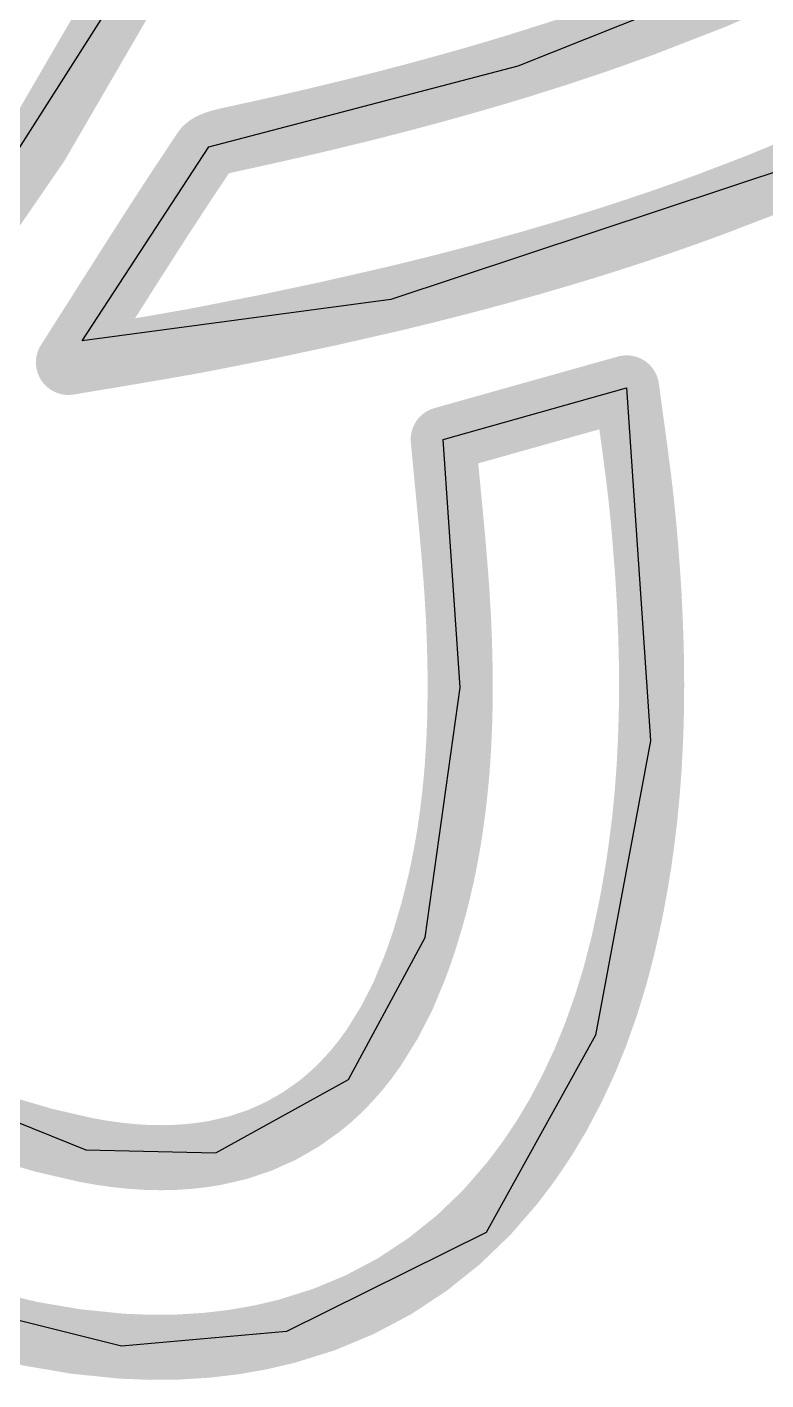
# Model space of a CAD drawing. Header units: millimetres. Extents: x 34 to 162, y 52 to 98.
# Drawn here: x 43.39 to 44.524, y 62.461 to 64.54 of the extents above; entities that cross this region are included whole.
import ezdxf

# ---------------------------------------------------------------- set-up
doc = ezdxf.new("R2010")
doc.units = ezdxf.units.MM
doc.layers.add('TopOverlay', color=2, linetype='Continuous')

msp = doc.modelspace()

# ---------------------------------------------------------------- linework, layer by layer
at = {"layer": 'TopOverlay'}
for p, q in [((43.6497, 64.7835), (43.0276, 63.8048)), ((44.1439, 64.4804), (44.6639, 64.6886)), ((43.6686, 64.356), (44.1439, 64.4804)), ((43.4741, 64.0578), (43.6686, 64.356)), ((44.6536, 64.356), (43.9483, 64.1216)), ((43.9483, 64.1216), (43.4741, 64.0578)), ((44.0287, 63.9064), (44.3103, 63.9856)), ((44.3103, 63.9856), (44.347, 63.4432)), ((44.0547, 63.5249), (44.0287, 63.9064)), ((44.001, 63.1408), (44.0547, 63.5249)), ((44.347, 63.4432), (44.2624, 62.9907)), ((43.8829, 62.9223), (44.001, 63.1408)), ((43.0624, 62.9831), (43.48, 62.8141)), ((44.2624, 62.9907), (44.0944, 62.6872)), ((43.6795, 62.8098), (43.8829, 62.9223)), ((43.48, 62.8141), (43.6795, 62.8098)), ((44.0944, 62.6872), (43.7878, 62.5353)), ((43.5346, 62.5125), (43.1451, 62.6101)), ((43.7878, 62.5353), (43.5346, 62.5125))]:
    msp.add_line(p, q, dxfattribs=at)
at = {"layer": 'TopOverlay', "const_width": 0.1}
for points in [[(43.6497, 64.7835, -0.075748), (42.4889, 63.2222)], [(44.6639, 64.6886, -0.030791), (44.33, 64.5429)], [(44.33, 64.5429, -0.013489), (44.1439, 64.4804)], [(44.1439, 64.4804, -0.006026), (44.0445, 64.4513)], [(44.0445, 64.4513, -0.005508), (43.9404, 64.4233)], [(43.9404, 64.4233, -0.004981), (43.8311, 64.3964)], [(43.8311, 64.3964, -0.004461), (43.7162, 64.3704)], [(43.6686, 64.356, -0.028994), (43.6726, 64.3583)], [(43.6726, 64.3583, -0.020498), (43.6771, 64.3603)], [(43.6771, 64.3603, -0.014745), (43.6822, 64.3622)], [(43.6822, 64.3622, -0.010682), (43.6875, 64.3638)], [(43.6875, 64.3638, -0.007639), (43.693, 64.3652)], [(43.693, 64.3652, -0.005185), (43.6986, 64.3666)], [(43.6628, 64.3507, -0.059717), (43.6653, 64.3535)], [(43.6653, 64.3535, -0.041718), (43.6686, 64.356)], [(44.6536, 64.356, -0.018459), (44.4395, 64.2678)], [(44.4395, 64.2678, -0.008528), (44.3254, 64.2277)], [(44.3254, 64.2277, -0.007945), (44.2058, 64.1901)], [(44.2058, 64.1901, -0.007308), (44.0803, 64.1548)], [(44.0803, 64.1548, -0.006646), (43.9483, 64.1216)], [(43.9483, 64.1216, -0.011306), (43.6626, 64.0608)], [(44.3367, 63.7735, -0.006143), (44.3428, 63.6963)], [(44.341, 63.7216, -0.006536), (44.3457, 63.6469)], [(44.3428, 63.6963, -0.006714), (44.3468, 63.6227)], [(44.3429, 63.6963, -0.006776), (44.3468, 63.6227)], [(44.052, 63.6322, -0.00461), (44.0537, 63.5879)], [(44.052, 63.6322, -0.00461), (44.0537, 63.5879)], [(44.3457, 63.6469, -0.01192), (44.3487, 63.5292)], [(44.3468, 63.6227, -0.009986), (44.3487, 63.5292)], [(44.3468, 63.6227, -0.009616), (44.3487, 63.5292)], [(44.0537, 63.5879, -0.005104), (44.0546, 63.5456)], [(44.0537, 63.5879, -0.007777), (44.0547, 63.5249)], [(44.0537, 63.5879, -0.005104), (44.0546, 63.5456)], [(44.0547, 63.5249, -0.019772), (44.05, 63.3994)], [(44.0547, 63.5249, -0.019772), (44.05, 63.3994)], [(44.0547, 63.5249, -0.012831), (44.0526, 63.4402)], [(44.3487, 63.5292, -0.015878), (44.3448, 63.4015)], [(44.3487, 63.5292, -0.010369), (44.347, 63.4432)], [(44.3487, 63.5292, -0.010369), (44.347, 63.4432)], [(44.347, 63.4432, -0.017098), (44.3378, 63.3201)], [(44.347, 63.4432, -0.017098), (44.3378, 63.3201)], [(44.0526, 63.4402, -0.01423), (44.0462, 63.3597)], [(44.3448, 63.4015, -0.017643), (44.3329, 63.2805)], [(44.05, 63.3994, -0.014918), (44.0414, 63.3209)], [(44.05, 63.3994, -0.014918), (44.0414, 63.3209)], [(44.0462, 63.3597, -0.015586), (44.0356, 63.2831)], [(44.0414, 63.3209, -0.016223), (44.0286, 63.2462)], [(44.0414, 63.3209, -0.016223), (44.0286, 63.2462)], [(44.3378, 63.3201, -0.031494), (44.3045, 63.1277)], [(44.3378, 63.3201, -0.031494), (44.3045, 63.1277)], [(44.0356, 63.2831, -0.034708), (44.0011, 63.1408)], [(44.3329, 63.2805, -0.0254), (44.3045, 63.1277)], [(44.0286, 63.2462, -0.026405), (44.001, 63.1408)], [(44.0286, 63.2462, -0.026405), (44.001, 63.1408)], [(44.0011, 63.1408, -0.012793), (43.9844, 63.0931)], [(44.3045, 63.1277, -0.03248), (44.2624, 62.9907)], [(43.9844, 63.0931, -0.06027), (43.9218, 62.9711)], [(44.2624, 62.9907, -0.036499), (44.2056, 62.869)], [(43.9218, 62.9711, -0.035953), (43.8829, 62.9223)], [(43.8829, 62.9223, -0.039091), (43.8391, 62.8817)], [(43.8391, 62.8817, -0.122445), (43.6795, 62.8098)], [(43.48, 62.8141, -0.044676), (43.2903, 62.8698)], [(44.2057, 62.869, -0.040594), (44.1349, 62.7635)], [(43.5507, 62.8041, -0.027849), (43.48, 62.8141)], [(43.6173, 62.8027, -0.031811), (43.5507, 62.8041)], [(43.6795, 62.8098, -0.035688), (43.6173, 62.8027)], [(44.1349, 62.7635, -0.091207), (43.954, 62.6047)], [(43.954, 62.6047, -0.069285), (43.7878, 62.5353)], [(43.5346, 62.5125, -0.050168), (43.326, 62.5481)], [(43.7878, 62.5353, -0.042513), (43.6653, 62.5139)], [(43.6653, 62.5139, -0.038547), (43.5346, 62.5125)]]:
    msp.add_lwpolyline(points, format="xyb", dxfattribs=at)
at = {"layer": 'TopOverlay', "const_width": 0.05}
for points in [[(44.305, 64.5429, 1), (44.355, 64.5429, 1)], [(44.305, 64.5429, 1), (44.355, 64.5429, 1)], [(44.1189, 64.4804, 1), (44.1688, 64.4804, 1)], [(44.1189, 64.4804, 1), (44.1688, 64.4804, 1)], [(44.0195, 64.4513, 1), (44.0695, 64.4513, 1)], [(44.0195, 64.4513, 1), (44.0695, 64.4513, 1)], [(43.9154, 64.4233, 1), (43.9654, 64.4233, 1)], [(43.9154, 64.4233, 1), (43.9654, 64.4233, 1)], [(43.8061, 64.3964, 1), (43.8561, 64.3964, 1)], [(43.8061, 64.3964, 1), (43.8561, 64.3964, 1)], [(43.6476, 64.3583, 1), (43.6976, 64.3583, 1)], [(43.6476, 64.3583, 1), (43.6976, 64.3583, 1)], [(43.6521, 64.3603, 1), (43.7021, 64.3603, 1)], [(43.6521, 64.3603, 1), (43.7021, 64.3603, 1)], [(43.6572, 64.3622, 1), (43.7072, 64.3622, 1)], [(43.6572, 64.3622, 1), (43.7072, 64.3622, 1)], [(43.6625, 64.3638, 1), (43.7125, 64.3638, 1)], [(43.6625, 64.3638, 1), (43.7125, 64.3638, 1)], [(43.668, 64.3652, 1), (43.718, 64.3652, 1)], [(43.668, 64.3652, 1), (43.718, 64.3652, 1)], [(43.6736, 64.3666, 1), (43.7236, 64.3666, 1)], [(43.6736, 64.3666, 1), (43.7236, 64.3666, 1)], [(43.6843, 64.3689, 1), (43.7343, 64.3689, 1)], [(43.6843, 64.3689, 1), (43.7343, 64.3689, 1)], [(43.6843, 64.3689, 1), (43.7343, 64.3689, 1)], [(43.6912, 64.3704, 1), (43.7412, 64.3704, 1)], [(43.6912, 64.3704, 1), (43.7412, 64.3704, 1)], [(43.6912, 64.3704, 1), (43.7412, 64.3704, 1)], [(43.6378, 64.3507, 1), (43.6878, 64.3507, 1)], [(43.6378, 64.3507, 1), (43.6878, 64.3507, 1)], [(43.6403, 64.3535, 1), (43.6903, 64.3535, 1)], [(43.6403, 64.3535, 1), (43.6903, 64.3535, 1)], [(43.6436, 64.356, 1), (43.6935, 64.356, 1)], [(43.6436, 64.356, 1), (43.6935, 64.356, 1)], [(43.6041, 64.3, 1), (43.6541, 64.3, 1)], [(43.6041, 64.3, 1), (43.6541, 64.3, 1)], [(43.5874, 64.2744, 1), (43.6374, 64.2744, 1)], [(43.5874, 64.2744, 1), (43.6374, 64.2744, 1)], [(44.4145, 64.2678, 1), (44.4645, 64.2678, 1)], [(44.4145, 64.2678, 1), (44.4645, 64.2678, 1)], [(43.5707, 64.2487, 1), (43.6207, 64.2487, 1)], [(43.5707, 64.2487, 1), (43.6207, 64.2487, 1)], [(43.5541, 64.2229, 1), (43.604, 64.2229, 1)], [(43.5541, 64.2229, 1), (43.604, 64.2229, 1)], [(44.3004, 64.2277, 1), (44.3504, 64.2277, 1)], [(44.3004, 64.2277, 1), (44.3504, 64.2277, 1)], [(43.5374, 64.1969, 1), (43.5874, 64.1969, 1)], [(43.5374, 64.1969, 1), (43.5874, 64.1969, 1)], [(43.5207, 64.1707, 1), (43.5707, 64.1707, 1)], [(43.5207, 64.1707, 1), (43.5707, 64.1707, 1)], [(44.1808, 64.1901, 1), (44.2308, 64.1901, 1)], [(44.1808, 64.1901, 1), (44.2308, 64.1901, 1)], [(44.0553, 64.1548, 1), (44.1053, 64.1548, 1)], [(44.0553, 64.1548, 1), (44.1053, 64.1548, 1)], [(43.5039, 64.1442, 1), (43.5539, 64.1442, 1)], [(43.5039, 64.1442, 1), (43.5539, 64.1442, 1)], [(43.4869, 64.1175, 1), (43.5369, 64.1175, 1)], [(43.4869, 64.1175, 1), (43.5369, 64.1175, 1)], [(43.9233, 64.1216, 1), (43.9733, 64.1216, 1)], [(43.9233, 64.1216, 1), (43.9733, 64.1216, 1)], [(43.4699, 64.0905, 1), (43.5199, 64.0905, 1)], [(43.4699, 64.0905, 1), (43.5199, 64.0905, 1)], [(43.4574, 64.0709, 1), (43.5074, 64.0709, 1)], [(43.4574, 64.0709, 1), (43.5074, 64.0709, 1)], [(43.4616, 64.0775, 1), (43.5116, 64.0775, 1)], [(43.4616, 64.0775, 1), (43.5116, 64.0775, 1)], [(43.4407, 64.0446, 1), (43.4907, 64.0446, 1)], [(43.4407, 64.0446, 1), (43.4907, 64.0446, 1)], [(43.4449, 64.0512, 1), (43.4949, 64.0512, 1)], [(43.4449, 64.0512, 1), (43.4949, 64.0512, 1)], [(43.4491, 64.0578, 1), (43.4991, 64.0578, 1)], [(43.4491, 64.0578, 1), (43.4991, 64.0578, 1)], [(43.4532, 64.0644, 1), (43.5032, 64.0644, 1)], [(43.4532, 64.0644, 1), (43.5032, 64.0644, 1)], [(43.5477, 64.0448, 1), (43.5977, 64.0448, 1)], [(43.5477, 64.0448, 1), (43.5977, 64.0448, 1)], [(43.5629, 64.0474, 1), (43.6129, 64.0474, 1)], [(43.5629, 64.0474, 1), (43.6129, 64.0474, 1)], [(43.578, 64.05, 1), (43.628, 64.05, 1)], [(43.578, 64.05, 1), (43.628, 64.05, 1)], [(43.593, 64.0527, 1), (43.643, 64.0527, 1)], [(43.593, 64.0527, 1), (43.643, 64.0527, 1)], [(43.6079, 64.0553, 1), (43.6579, 64.0553, 1)], [(43.6079, 64.0553, 1), (43.6579, 64.0553, 1)], [(43.6228, 64.058, 1), (43.6728, 64.058, 1)], [(43.6228, 64.058, 1), (43.6728, 64.058, 1)], [(43.6376, 64.0608, 1), (43.6876, 64.0608, 1)], [(43.6376, 64.0608, 1), (43.6876, 64.0608, 1)], [(43.4281, 64.0247, 1), (43.4781, 64.0247, 1)], [(43.4281, 64.0247, 1), (43.4781, 64.0247, 1)], [(43.4323, 64.0314, 1), (43.4823, 64.0314, 1)], [(43.4323, 64.0314, 1), (43.4823, 64.0314, 1)], [(43.4365, 64.038, 1), (43.4865, 64.038, 1)], [(43.4365, 64.038, 1), (43.4865, 64.038, 1)], [(43.4629, 64.0306, 1), (43.5129, 64.0306, 1)], [(43.4629, 64.0306, 1), (43.5129, 64.0306, 1)], [(43.48, 64.0334, 1), (43.53, 64.0334, 1)], [(43.48, 64.0334, 1), (43.53, 64.0334, 1)], [(43.4856, 64.0343, 1), (43.5356, 64.0343, 1)], [(43.4856, 64.0343, 1), (43.5356, 64.0343, 1)], [(43.517, 64.0396, 1), (43.567, 64.0396, 1)], [(43.517, 64.0396, 1), (43.567, 64.0396, 1)], [(43.5324, 64.0422, 1), (43.5824, 64.0422, 1)], [(43.5324, 64.0422, 1), (43.5824, 64.0422, 1)], [(44.2853, 63.9856, 1), (44.3353, 63.9856, 1)], [(44.2853, 63.9856, 1), (44.3353, 63.9856, 1)], [(44.2853, 63.9856, 1), (44.3353, 63.9856, 1)], [(44.2861, 63.9796, 1), (44.3361, 63.9796, 1)], [(44.2861, 63.9796, 1), (44.3361, 63.9796, 1)], [(44.2869, 63.9736, 1), (44.3369, 63.9736, 1)], [(44.2869, 63.9736, 1), (44.3369, 63.9736, 1)], [(44.2877, 63.9676, 1), (44.3377, 63.9676, 1)], [(44.2877, 63.9676, 1), (44.3377, 63.9676, 1)], [(44.2885, 63.9616, 1), (44.3385, 63.9616, 1)], [(44.2885, 63.9616, 1), (44.3385, 63.9616, 1)], [(44.2893, 63.9557, 1), (44.3393, 63.9557, 1)], [(44.2893, 63.9557, 1), (44.3393, 63.9557, 1)], [(44.2901, 63.9497, 1), (44.3401, 63.9497, 1)], [(44.2901, 63.9497, 1), (44.3401, 63.9497, 1)], [(44.2909, 63.9438, 1), (44.3409, 63.9438, 1)], [(44.2909, 63.9438, 1), (44.3409, 63.9438, 1)], [(44.2917, 63.9378, 1), (44.3417, 63.9378, 1)], [(44.2917, 63.9378, 1), (44.3417, 63.9378, 1)], [(44.2933, 63.926, 1), (44.3433, 63.926, 1)], [(44.2933, 63.926, 1), (44.3433, 63.926, 1)], [(44.0037, 63.9064, 1), (44.0537, 63.9064, 1)], [(44.0037, 63.9064, 1), (44.0537, 63.9064, 1)], [(44.0037, 63.9064, 1), (44.0537, 63.9064, 1)], [(44.2955, 63.9103, 1), (44.3455, 63.9103, 1)], [(44.2955, 63.9103, 1), (44.3455, 63.9103, 1)], [(44.2975, 63.8949, 1), (44.3475, 63.8949, 1)], [(44.2975, 63.8949, 1), (44.3475, 63.8949, 1)], [(44.2996, 63.8795, 1), (44.3496, 63.8795, 1)], [(44.2996, 63.8795, 1), (44.3496, 63.8795, 1)], [(44.0069, 63.8723, 1), (44.0569, 63.8723, 1)], [(44.0069, 63.8723, 1), (44.0569, 63.8723, 1)], [(44.3015, 63.8643, 1), (44.3515, 63.8643, 1)], [(44.3015, 63.8643, 1), (44.3515, 63.8643, 1)], [(44.0085, 63.8554, 1), (44.0585, 63.8554, 1)], [(44.0085, 63.8554, 1), (44.0585, 63.8554, 1)], [(44.0101, 63.8387, 1), (44.0601, 63.8387, 1)], [(44.0101, 63.8387, 1), (44.0601, 63.8387, 1)], [(44.3035, 63.8491, 1), (44.3535, 63.8491, 1)], [(44.3035, 63.8491, 1), (44.3535, 63.8491, 1)], [(44.0117, 63.8222, 1), (44.0617, 63.8222, 1)], [(44.0117, 63.8222, 1), (44.0617, 63.8222, 1)], [(44.3053, 63.834, 1), (44.3553, 63.834, 1)], [(44.3053, 63.834, 1), (44.3553, 63.834, 1)], [(44.3071, 63.8189, 1), (44.3571, 63.8189, 1)], [(44.3071, 63.8189, 1), (44.3571, 63.8189, 1)], [(44.3087, 63.8038, 1), (44.3587, 63.8038, 1)], [(44.3087, 63.8038, 1), (44.3587, 63.8038, 1)], [(44.0154, 63.7832, 1), (44.0654, 63.7832, 1)], [(44.0154, 63.7832, 1), (44.0654, 63.7832, 1)], [(44.0172, 63.764, 1), (44.0672, 63.764, 1)], [(44.0172, 63.764, 1), (44.0672, 63.764, 1)], [(44.3117, 63.7735, 1), (44.3617, 63.7735, 1)], [(44.3117, 63.7735, 1), (44.3617, 63.7735, 1)], [(44.3117, 63.7735, 1), (44.3617, 63.7735, 1)], [(44.3117, 63.7735, 1), (44.3617, 63.7735, 1)], [(44.0189, 63.745, 1), (44.0689, 63.745, 1)], [(44.0189, 63.745, 1), (44.0689, 63.745, 1)], [(44.314, 63.7473, 1), (44.364, 63.7473, 1)], [(44.314, 63.7473, 1), (44.364, 63.7473, 1)], [(44.0205, 63.726, 1), (44.0705, 63.726, 1)], [(44.0205, 63.726, 1), (44.0705, 63.726, 1)], [(44.316, 63.7216, 1), (44.366, 63.7216, 1)], [(44.316, 63.7215, 1), (44.366, 63.7215, 1)], [(44.0221, 63.7072, 1), (44.072, 63.7072, 1)], [(44.0221, 63.7072, 1), (44.072, 63.7072, 1)], [(44.3178, 63.6963, 1), (44.3678, 63.6963, 1)], [(44.3178, 63.6963, 1), (44.3678, 63.6963, 1)], [(44.3179, 63.6963, 1), (44.3679, 63.6963, 1)], [(44.3179, 63.6963, 1), (44.3679, 63.6963, 1)], [(44.0235, 63.6884, 1), (44.0735, 63.6884, 1)], [(44.0235, 63.6884, 1), (44.0735, 63.6884, 1)], [(44.0248, 63.6697, 1), (44.0748, 63.6697, 1)], [(44.0248, 63.6697, 1), (44.0748, 63.6697, 1)], [(44.0259, 63.6509, 1), (44.0759, 63.6509, 1)], [(44.0259, 63.6509, 1), (44.0759, 63.6509, 1)], [(44.027, 63.6322, 1), (44.077, 63.6322, 1)], [(44.027, 63.6322, 1), (44.077, 63.6322, 1)], [(44.027, 63.6322, 1), (44.077, 63.6322, 1)], [(44.027, 63.6322, 1), (44.077, 63.6322, 1)], [(44.3207, 63.6469, 1), (44.3707, 63.6469, 1)], [(44.3207, 63.6469, 1), (44.3707, 63.6469, 1)], [(44.0275, 63.6209, 1), (44.0775, 63.6209, 1)], [(44.0275, 63.6209, 1), (44.0775, 63.6209, 1)], [(44.3218, 63.6227, 1), (44.3718, 63.6227, 1)], [(44.3218, 63.6227, 1), (44.3718, 63.6227, 1)], [(44.3218, 63.6227, 1), (44.3718, 63.6227, 1)], [(44.3218, 63.6227, 1), (44.3718, 63.6227, 1)], [(44.0287, 63.5879, 1), (44.0787, 63.5879, 1)], [(44.0287, 63.5879, 1), (44.0787, 63.5879, 1)], [(44.0287, 63.5879, 1), (44.0787, 63.5879, 1)], [(44.0287, 63.5879, 1), (44.0787, 63.5879, 1)], [(44.0287, 63.5879, 1), (44.0787, 63.5879, 1)], [(44.0287, 63.5879, 1), (44.0787, 63.5879, 1)], [(44.0296, 63.5456, 1), (44.0796, 63.5456, 1)], [(44.0296, 63.5456, 1), (44.0796, 63.5456, 1)], [(44.0296, 63.5456, 1), (44.0796, 63.5456, 1)], [(44.0296, 63.5456, 1), (44.0796, 63.5456, 1)], [(44.0297, 63.5249, 1), (44.0797, 63.5249, 1)], [(44.0297, 63.5249, 1), (44.0797, 63.5249, 1)], [(44.0297, 63.5249, 1), (44.0797, 63.5249, 1)], [(44.0297, 63.5249, 1), (44.0797, 63.5249, 1)], [(44.0297, 63.5249, 1), (44.0797, 63.5249, 1)], [(44.0297, 63.5249, 1), (44.0797, 63.5249, 1)], [(44.3237, 63.5292, 1), (44.3737, 63.5292, 1)], [(44.3237, 63.5292, 1), (44.3737, 63.5292, 1)], [(44.3237, 63.5292, 1), (44.3737, 63.5292, 1)], [(44.3237, 63.5292, 1), (44.3737, 63.5292, 1)], [(44.3237, 63.5292, 1), (44.3737, 63.5292, 1)], [(44.3237, 63.5292, 1), (44.3737, 63.5292, 1)], [(44.322, 63.4432, 1), (44.372, 63.4432, 1)], [(44.322, 63.4432, 1), (44.372, 63.4432, 1)], [(44.322, 63.4432, 1), (44.372, 63.4432, 1)], [(44.322, 63.4432, 1), (44.372, 63.4432, 1)], [(44.0276, 63.4402, 1), (44.0776, 63.4402, 1)], [(44.0276, 63.4402, 1), (44.0776, 63.4402, 1)], [(44.3198, 63.4015, 1), (44.3698, 63.4015, 1)], [(44.3198, 63.4015, 1), (44.3698, 63.4015, 1)], [(44.025, 63.3994, 1), (44.075, 63.3994, 1)], [(44.025, 63.3994, 1), (44.075, 63.3994, 1)], [(44.025, 63.3994, 1), (44.075, 63.3994, 1)], [(44.025, 63.3994, 1), (44.075, 63.3994, 1)], [(44.0212, 63.3597, 1), (44.0712, 63.3597, 1)], [(44.0212, 63.3597, 1), (44.0712, 63.3597, 1)], [(44.0164, 63.3209, 1), (44.0664, 63.3209, 1)], [(44.0164, 63.3209, 1), (44.0664, 63.3209, 1)], [(44.0164, 63.3209, 1), (44.0664, 63.3209, 1)], [(44.0164, 63.3209, 1), (44.0664, 63.3209, 1)], [(44.3128, 63.3201, 1), (44.3628, 63.3201, 1)], [(44.3128, 63.3201, 1), (44.3628, 63.3201, 1)], [(44.3128, 63.3201, 1), (44.3628, 63.3201, 1)], [(44.3128, 63.3201, 1), (44.3628, 63.3201, 1)], [(44.0106, 63.2831, 1), (44.0606, 63.2831, 1)], [(44.0106, 63.2831, 1), (44.0606, 63.2831, 1)], [(44.3079, 63.2805, 1), (44.3579, 63.2805, 1)], [(44.3079, 63.2805, 1), (44.3579, 63.2805, 1)], [(44.0036, 63.2462, 1), (44.0536, 63.2462, 1)], [(44.0036, 63.2462, 1), (44.0536, 63.2462, 1)], [(44.0036, 63.2462, 1), (44.0536, 63.2462, 1)], [(44.0036, 63.2462, 1), (44.0536, 63.2462, 1)], [(43.9761, 63.1408, 1), (44.026, 63.1408, 1)], [(43.9761, 63.1408, 1), (44.0261, 63.1408, 1)], [(43.9761, 63.1408, 1), (44.0261, 63.1408, 1)], [(43.9761, 63.1408, 1), (44.026, 63.1408, 1)], [(44.2795, 63.1277, 1), (44.3295, 63.1277, 1)], [(44.2795, 63.1277, 1), (44.3295, 63.1277, 1)], [(44.2795, 63.1277, 1), (44.3295, 63.1277, 1)], [(44.2795, 63.1277, 1), (44.3295, 63.1277, 1)], [(43.9594, 63.0931, 1), (44.0094, 63.0931, 1)], [(43.9594, 63.0931, 1), (44.0094, 63.0931, 1)], [(44.2374, 62.9907, 1), (44.2874, 62.9907, 1)], [(44.2374, 62.9907, 1), (44.2874, 62.9907, 1)], [(43.8968, 62.9711, 1), (43.9468, 62.9711, 1)], [(43.8968, 62.9711, 1), (43.9468, 62.9711, 1)], [(43.8579, 62.9223, 1), (43.9079, 62.9223, 1)], [(43.8579, 62.9223, 1), (43.9079, 62.9223, 1)], [(43.8141, 62.8817, 1), (43.8641, 62.8817, 1)], [(43.8141, 62.8817, 1), (43.8641, 62.8817, 1)], [(44.1807, 62.869, 1), (44.2306, 62.869, 1)], [(44.1807, 62.869, 1), (44.2307, 62.869, 1)], [(43.455, 62.8141, 1), (43.505, 62.8141, 1)], [(43.455, 62.8141, 1), (43.505, 62.8141, 1)], [(43.5257, 62.8041, 1), (43.5757, 62.8041, 1)], [(43.5257, 62.8041, 1), (43.5757, 62.8041, 1)], [(43.5923, 62.8027, 1), (43.6423, 62.8027, 1)], [(43.5923, 62.8027, 1), (43.6423, 62.8027, 1)], [(43.6545, 62.8098, 1), (43.7045, 62.8098, 1)], [(43.6545, 62.8098, 1), (43.7045, 62.8098, 1)], [(44.1099, 62.7635, 1), (44.1599, 62.7635, 1)], [(44.1099, 62.7635, 1), (44.1599, 62.7635, 1)], [(43.929, 62.6047, 1), (43.979, 62.6047, 1)], [(43.929, 62.6047, 1), (43.979, 62.6047, 1)], [(43.7628, 62.5353, 1), (43.8128, 62.5353, 1)], [(43.7628, 62.5353, 1), (43.8128, 62.5353, 1)], [(43.5096, 62.5125, 1), (43.5596, 62.5125, 1)], [(43.5096, 62.5125, 1), (43.5596, 62.5125, 1)], [(43.6403, 62.5139, 1), (43.6903, 62.5139, 1)], [(43.6403, 62.5139, 1), (43.6903, 62.5139, 1)]]:
    msp.add_lwpolyline(points, format="xyb", close=True, dxfattribs=at)
at = {"layer": 'TopOverlay', "const_width": 0.1}
for points in [[(43.6986, 64.3666), (43.7093, 64.3689)], [(43.7093, 64.3689), (43.7162, 64.3704)], [(43.7093, 64.3689), (43.7162, 64.3704)], [(43.6291, 64.3), (43.6628, 64.3507)], [(43.6124, 64.2744), (43.6291, 64.3)], [(43.5957, 64.2487), (43.6124, 64.2744)], [(43.579, 64.2229), (43.5957, 64.2487)], [(43.5624, 64.1969), (43.579, 64.2229)], [(43.5457, 64.1707), (43.5624, 64.1969)], [(43.5289, 64.1442), (43.5457, 64.1707)], [(43.5119, 64.1175), (43.5289, 64.1442)], [(43.4949, 64.0905), (43.5119, 64.1175)], [(43.4866, 64.0775), (43.4949, 64.0905)], [(43.4782, 64.0644), (43.4824, 64.0709)], [(43.4824, 64.0709), (43.4866, 64.0775)], [(43.4615, 64.038), (43.4657, 64.0446)], [(43.4657, 64.0446), (43.4699, 64.0512)], [(43.4699, 64.0512), (43.4741, 64.0578)], [(43.4741, 64.0578), (43.4782, 64.0644)], [(43.5574, 64.0422), (43.5727, 64.0448)], [(43.5727, 64.0448), (43.5879, 64.0474)], [(43.5879, 64.0474), (43.603, 64.05)], [(43.603, 64.05), (43.618, 64.0527)], [(43.618, 64.0527), (43.6329, 64.0553)], [(43.6329, 64.0553), (43.6478, 64.058)], [(43.6478, 64.058), (43.6626, 64.0608)], [(43.4531, 64.0247), (43.4573, 64.0314)], [(43.4531, 64.0247), (43.4879, 64.0306)], [(43.4573, 64.0314), (43.4615, 64.038)], [(43.4879, 64.0306), (43.505, 64.0334)], [(43.505, 64.0334), (43.5106, 64.0343)], [(43.5106, 64.0343), (43.542, 64.0396)], [(43.542, 64.0396), (43.5574, 64.0422)], [(44.0287, 63.9064), (44.3103, 63.9856)], [(44.0287, 63.9064), (44.3103, 63.9856)], [(44.3103, 63.9856), (44.3111, 63.9796)], [(44.3111, 63.9796), (44.3119, 63.9736)], [(44.3119, 63.9736), (44.3127, 63.9676)], [(44.3127, 63.9676), (44.3135, 63.9616)], [(44.3135, 63.9616), (44.3143, 63.9557)], [(44.3143, 63.9557), (44.3151, 63.9497)], [(44.3151, 63.9497), (44.3159, 63.9438)], [(44.3159, 63.9438), (44.3167, 63.9378)], [(44.3167, 63.9378), (44.3183, 63.926)], [(44.3183, 63.926), (44.3205, 63.9103)], [(44.0287, 63.9064), (44.0319, 63.8723)], [(44.3205, 63.9103), (44.3225, 63.8949)], [(44.3225, 63.8949), (44.3246, 63.8795)], [(44.3246, 63.8795), (44.3265, 63.8643)], [(44.0319, 63.8723), (44.0335, 63.8554)], [(44.3265, 63.8643), (44.3285, 63.8491)], [(44.0335, 63.8554), (44.0351, 63.8387)], [(44.0351, 63.8387), (44.0367, 63.8222)], [(44.3285, 63.8491), (44.3303, 63.834)], [(44.0367, 63.8222), (44.0404, 63.7832)], [(44.3303, 63.834), (44.3321, 63.8189)], [(44.3321, 63.8189), (44.3337, 63.8038)], [(44.3337, 63.8038), (44.3367, 63.7735)], [(44.0404, 63.7832), (44.0422, 63.764)], [(44.0422, 63.764), (44.0439, 63.745)], [(44.3367, 63.7735), (44.339, 63.7473)], [(44.3367, 63.7735), (44.341, 63.7215)], [(44.0439, 63.745), (44.0455, 63.726)], [(44.339, 63.7473), (44.3429, 63.6963)], [(44.0455, 63.726), (44.047, 63.7072)], [(44.047, 63.7072), (44.0485, 63.6884)], [(44.0485, 63.6884), (44.0498, 63.6697)], [(44.0498, 63.6697), (44.0509, 63.6509)], [(44.0509, 63.6509), (44.052, 63.6322)], [(44.052, 63.6322), (44.0525, 63.6209)], [(44.0525, 63.6209), (44.0537, 63.5879)], [(44.0546, 63.5456), (44.0547, 63.5249)], [(44.0546, 63.5456), (44.0547, 63.5249)]]:
    msp.add_lwpolyline(points, dxfattribs=at)

doc.saveas('drawing.dxf')
